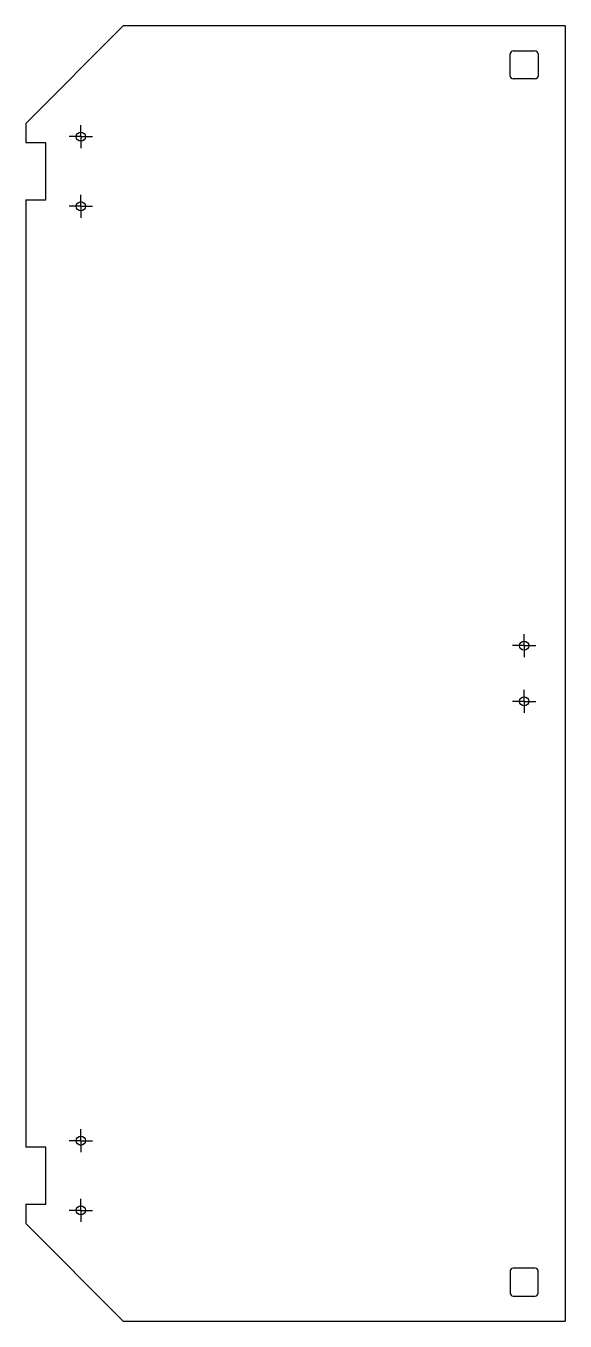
# Model space of a CAD drawing. Header units: millimetres. Extents: x 145 to 338, y 92 to 557.
import ezdxf

# ---------------------------------------------------------------- set-up
doc = ezdxf.new("R2010")
doc.units = ezdxf.units.MM
doc.layers.add('10', color=7, linetype='Continuous')

# ---------------------------------------------------------------- blocks, each defined once
blk = doc.blocks.new('SW_CENTERMARKSYMBOL_0')
at = {"layer": '10', "color": 0}
for p, q in [((-2.5, 0), (-4.15, 0)), ((0, 0), (-2.5, 0)), ((0, 2.5), (0, 4.15)), ((0, 0), (0, 2.5)), ((0, 0), (0, -2.5)), ((0, 0), (2.5, 0)), ((2.5, 0), (4.15, 0)), ((0, -2.5), (0, -4.15))]:
    blk.add_line(p, q, dxfattribs=at)
blk = doc.blocks.new('SW_CENTERMARKSYMBOL_1')
at = {"layer": '10', "color": 0}
for p, q in [((-2.5, 0), (-4.15, 0)), ((0, 0), (-2.5, 0)), ((0, 2.5), (0, 4.15)), ((0, 0), (0, 2.5)), ((0, 0), (0, -2.5)), ((0, 0), (2.5, 0)), ((2.5, 0), (4.15, 0)), ((0, -2.5), (0, -4.15))]:
    blk.add_line(p, q, dxfattribs=at)
blk = doc.blocks.new('SW_CENTERMARKSYMBOL_2')
at = {"layer": '10', "color": 0}
for p, q in [((-2.5, 0), (-4.15, 0)), ((0, 0), (-2.5, 0)), ((0, 2.5), (0, 4.15)), ((0, 0), (0, 2.5)), ((0, 0), (0, -2.5)), ((0, 0), (2.5, 0)), ((2.5, 0), (4.15, 0)), ((0, -2.5), (0, -4.15))]:
    blk.add_line(p, q, dxfattribs=at)
blk = doc.blocks.new('SW_CENTERMARKSYMBOL_3')
at = {"layer": '10', "color": 0}
for p, q in [((-2.5, 0), (-4.15, 0)), ((0, 0), (-2.5, 0)), ((0, 2.5), (0, 4.15)), ((0, 0), (0, 2.5)), ((0, 0), (0, -2.5)), ((0, 0), (2.5, 0)), ((2.5, 0), (4.15, 0)), ((0, -2.5), (0, -4.15))]:
    blk.add_line(p, q, dxfattribs=at)
blk = doc.blocks.new('SW_CENTERMARKSYMBOL_4')
at = {"layer": '10', "color": 0}
for p, q in [((-2.5, 0), (-4.15, 0)), ((0, 0), (-2.5, 0)), ((0, 2.5), (0, 4.15)), ((0, 0), (0, 2.5)), ((0, 0), (0, -2.5)), ((0, 0), (2.5, 0)), ((2.5, 0), (4.15, 0)), ((0, -2.5), (0, -4.15))]:
    blk.add_line(p, q, dxfattribs=at)
blk = doc.blocks.new('SW_CENTERMARKSYMBOL_5')
at = {"layer": '10', "color": 0}
for p, q in [((-2.5, 0), (-4.15, 0)), ((0, 0), (-2.5, 0)), ((0, 2.5), (0, 4.15)), ((0, 0), (0, 2.5)), ((0, 0), (0, -2.5)), ((0, 0), (2.5, 0)), ((2.5, 0), (4.15, 0)), ((0, -2.5), (0, -4.15))]:
    blk.add_line(p, q, dxfattribs=at)

msp = doc.modelspace()

# ---------------------------------------------------------------- linework, layer by layer
at = {"color": 7, "linetype": 'Continuous', "lineweight": 25}
for p, q in [((179.74, 556.91), (144.74, 521.91)), ((338.44, 556.91), (179.74, 556.91)), ((338.44, 556.91), (338.44, 91.91)), ((318.74, 538.91), (318.74, 546.91)), ((319.74, 547.91), (327.74, 547.91)), ((328.74, 546.91), (328.74, 538.91)), ((327.74, 537.91), (319.74, 537.91)), ((144.74, 521.91), (144.74, 514.91)), ((151.94, 514.91), (144.74, 514.91)), ((151.94, 494.41), (151.94, 514.91)), ((144.74, 494.41), (144.74, 154.41)), ((144.74, 494.41), (151.94, 494.41)), ((151.94, 154.41), (144.74, 154.41)), ((151.94, 133.91), (151.94, 154.41)), ((144.74, 133.91), (144.74, 126.91)), ((144.74, 133.91), (151.94, 133.91)), ((144.74, 126.91), (179.74, 91.91)), ((318.74, 109.91), (318.74, 101.91)), ((327.74, 110.91), (319.74, 110.91)), ((328.74, 101.91), (328.74, 109.91)), ((319.74, 100.91), (327.74, 100.91)), ((179.74, 91.91), (338.44, 91.91))]:
    msp.add_line(p, q, dxfattribs=at)
for centre in [(164.49, 517.16), (164.49, 492.16), (323.74, 334.41), (323.74, 314.41), (164.49, 156.66), (164.49, 131.66)]:
    msp.add_circle(centre, 1.65, dxfattribs=at)
for centre, start, end in [((319.74, 546.91), 90, 180), ((327.74, 546.91), 0, 90), ((319.74, 538.91), 180, 270), ((327.74, 538.91), 270, 0), ((319.74, 109.91), 90, 180), ((327.74, 109.91), 0, 90), ((319.74, 101.91), 180, 270), ((327.74, 101.91), 270, 0)]:
    msp.add_arc(centre, 1, start, end, dxfattribs=at)

# ---------------------------------------------------------------- block references
at = {"layer": '10'}
for name, p in [('SW_CENTERMARKSYMBOL_2', (164.49, 517.16)), ('SW_CENTERMARKSYMBOL_1', (164.49, 492.16)), ('SW_CENTERMARKSYMBOL_5', (323.74, 334.41)), ('SW_CENTERMARKSYMBOL_4', (323.74, 314.41)), ('SW_CENTERMARKSYMBOL_0', (164.49, 156.66)), ('SW_CENTERMARKSYMBOL_3', (164.49, 131.66))]:
    msp.add_blockref(name, p, dxfattribs=at)

doc.saveas('drawing.dxf')
